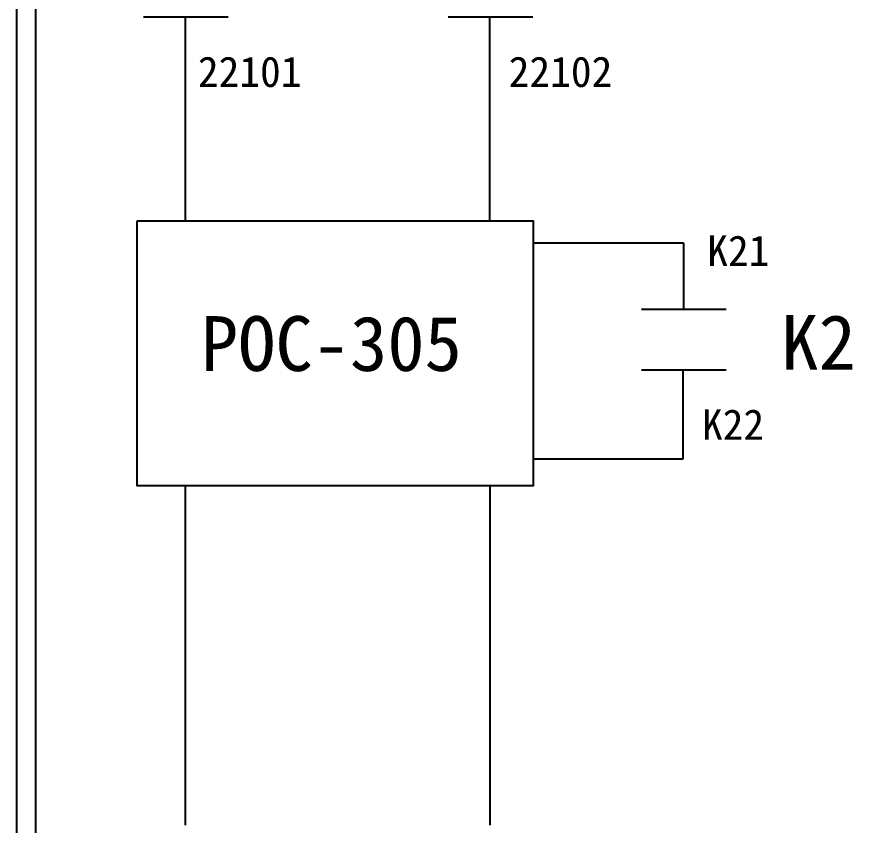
# Model space of a CAD drawing. Extents: x 10 to 297, y 3 to 207.
# Drawn here: x 10 to 64.9, y 57.4 to 110.4 of the extents above; entities that cross this region are included whole.
import ezdxf

# ---------------------------------------------------------------- set-up
doc = ezdxf.new("R2010")
doc.units = 0
doc.layers.get('0').update_dxf_attribs({"linetype": 'CONTINUOUS'})
doc.layers.add('圖框層', color=7, linetype='CONTINUOUS')
doc.layers.add('標尺寸層', color=3, linetype='CONTINUOUS')
doc.styles.add('STSL', font='kaiu.ttf')

msp = doc.modelspace()

# ---------------------------------------------------------------- linework, layer by layer
at = {"color": 0}
for p, q in [((21.053, 110.424), (21.053, 104.562)), ((41.053, 110.424), (41.053, 104.562)), ((21.053, 104.562), (21.055, 97.029)), ((41.053, 104.562), (41.055, 97.029)), ((53.744, 87.264), (53.744, 81.402)), ((21.062, 79.652), (21.07, 57.36)), ((41.062, 79.652), (41.07, 57.36))]:
    msp.add_line(p, q, dxfattribs=at)
at = {"layer": '圖框層', "color": 0}
for p, q in [((10, 3), (10, 206.969)), ((11.25, 4.25), (11.25, 205.719))]:
    msp.add_line(p, q, dxfattribs=at)
at = {"layer": '標尺寸層', "color": 0}
for p, q in [((18.324, 110.424), (23.892, 110.424)), ((21.053, 110.424), (21.053, 104.562)), ((38.324, 110.424), (43.892, 110.424)), ((51.016, 91.237), (56.583, 91.237)), ((51.016, 87.264), (56.583, 87.264))]:
    msp.add_line(p, q, dxfattribs=at)
at = {"layer": '標尺寸層', "color": 7}
for p, q in [((53.8, 95.564), (43.903, 95.564)), ((53.8, 91.237), (53.8, 95.564)), ((53.744, 81.402), (43.903, 81.402))]:
    msp.add_line(p, q, dxfattribs=at)
at = {"layer": '標尺寸層', "color": 0}
msp.add_lwpolyline([(17.91, 97.029), (43.903, 97.029), (43.903, 79.652), (17.91, 79.652)], close=True, dxfattribs=at)

# ---------------------------------------------------------------- texts
at = {"layer": '圖框層', "color": 0, "style": 'STSL'}
for s, height, p in [('22101', 2, (21.897, 105.827)), ('22102', 2, (42.305, 105.827)), ('K21', 2, (55.343, 94.08)), ('POC-305', 3.6, (22.09, 87.182)), ('K2', 3.6, (60.204, 87.265)), ('K22', 2, (54.997, 82.668))]:
    msp.add_text(s, height=height, dxfattribs=at).set_placement(p)

doc.saveas('drawing.dxf')
